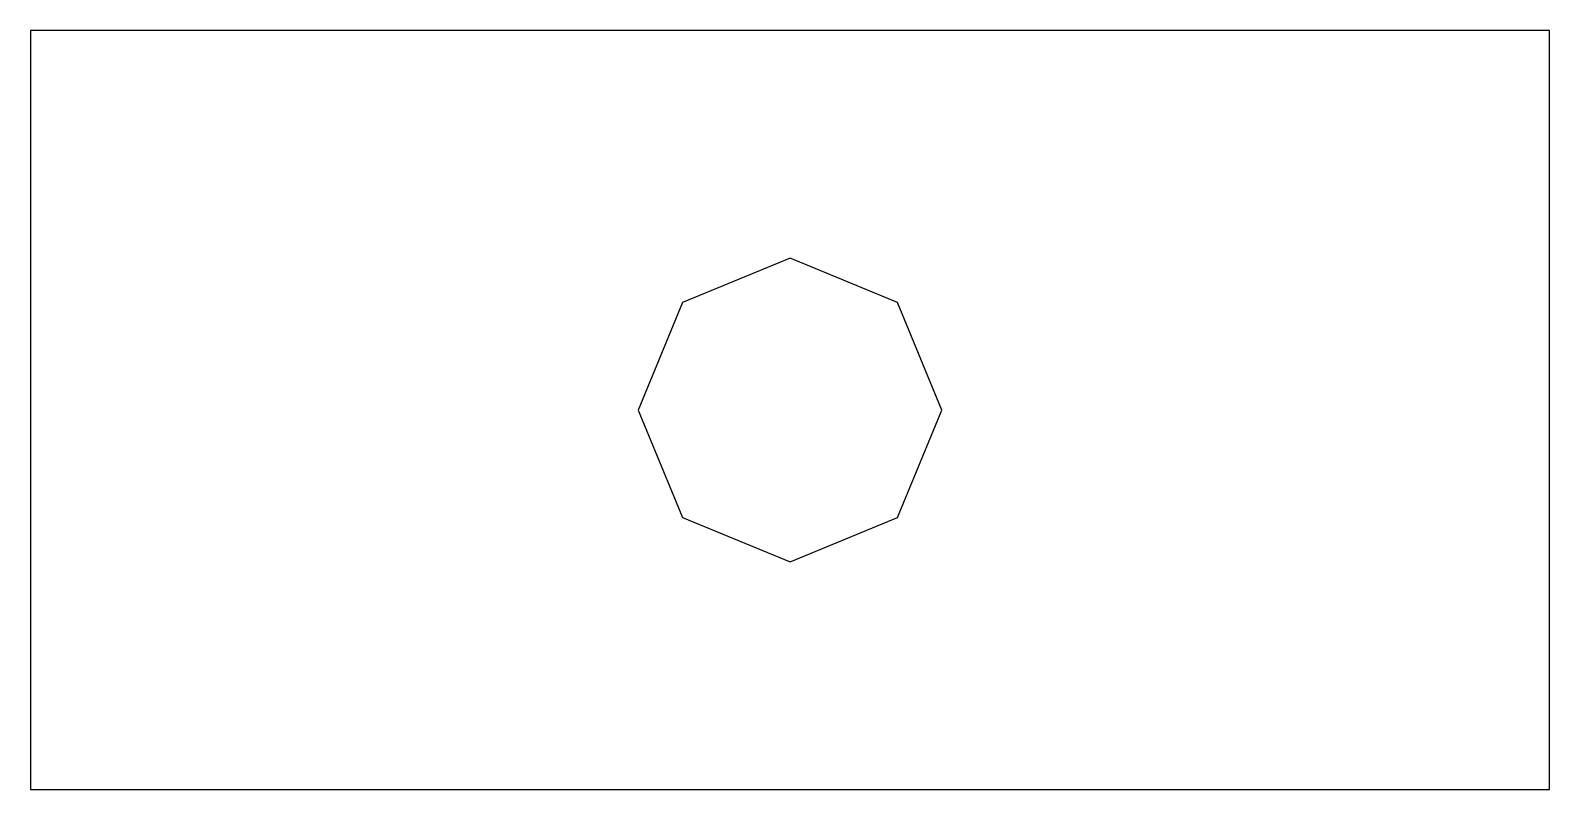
# Model space of a CAD drawing. Header units: metres. Extents: x 0 to 200, y 0 to 100.
import ezdxf

# ---------------------------------------------------------------- set-up
doc = ezdxf.new("R2010")
doc.units = ezdxf.units.M

msp = doc.modelspace()

# ---------------------------------------------------------------- linework, layer by layer
for p, q in [((200, 100), (0, 100)), ((0, 100), (0, 0)), ((200, 0), (200, 100)), ((100, 70), (85.86, 64.14)), ((114.14, 64.14), (100, 70)), ((85.86, 64.14), (80, 50)), ((120, 50), (114.14, 64.14)), ((80, 50), (85.86, 35.86)), ((114.14, 35.86), (120, 50)), ((85.86, 35.86), (100, 30)), ((100, 30), (114.14, 35.86)), ((0, 0), (200, 0))]:
    msp.add_line(p, q)

doc.saveas('drawing.dxf')
